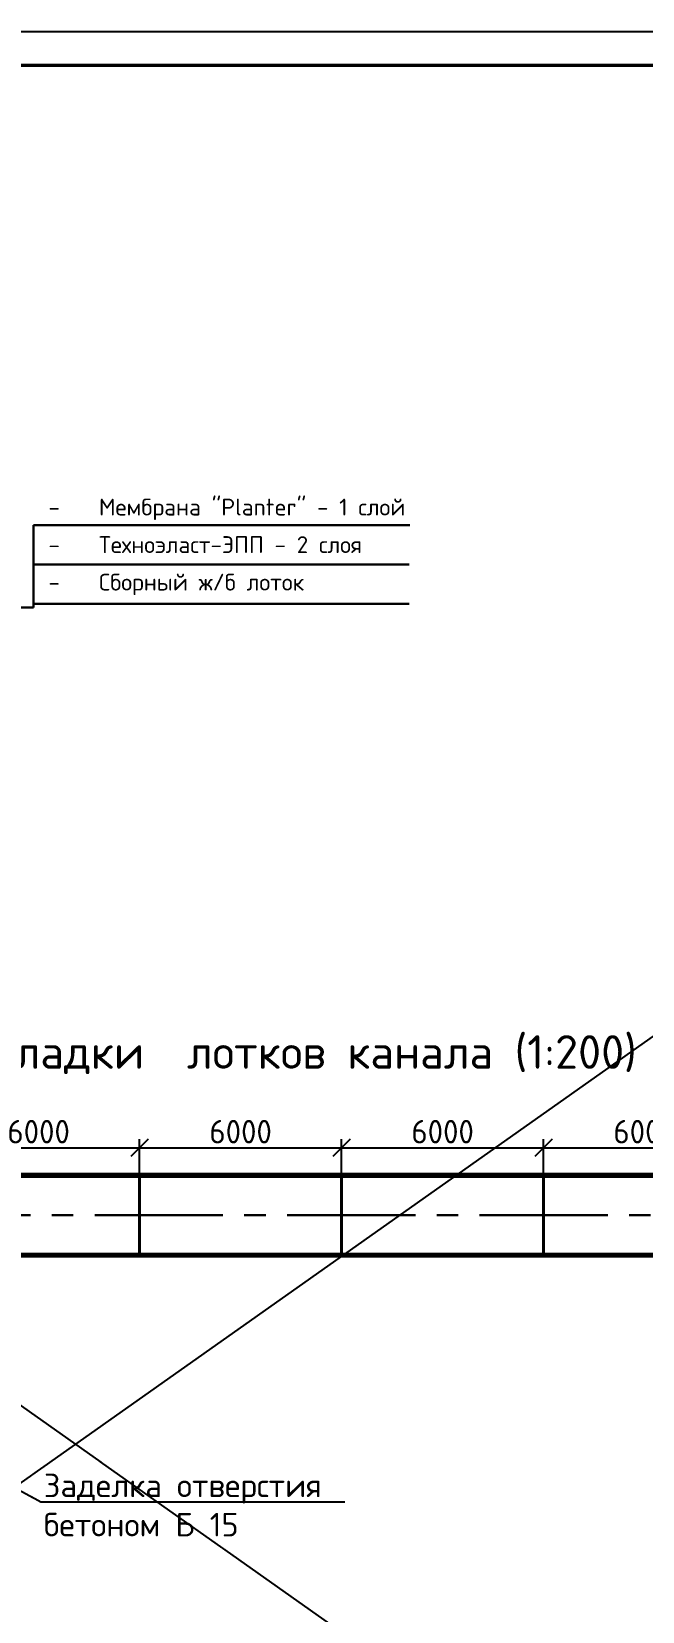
# Model space of a CAD drawing. Header units: millimetres. Extents: x 1601 to 14530, y 1157 to 12625.
# Drawn here: x 11704.2 to 11794.9, y 3016.1 to 3251 of the extents above; entities that cross this region are included whole.
import ezdxf
from ezdxf import colors
from ezdxf.entities.mleader import LeaderData, LeaderLine
from ezdxf.math import Vec2, Vec3

# ---------------------------------------------------------------- set-up
doc = ezdxf.new("R2010")
doc.units = ezdxf.units.MM
doc.linetypes.add('ACAD_ISO04W100', pattern=[30, 24, -3, 0, -3])
doc.linetypes.add('осевая2', pattern=[28.575, 19.05, -3.175, 3.175, -3.175])
for name, color, linetype, lineweight in [('Осевая', 2, 'осевая2', 30), ('Размер 3.5', 250, 'Continuous', 35), ('таблица', 250, 'Continuous', 35), ('Тонкие', 5, 'Continuous', 30), ('шриховка', 251, 'ACAD_ISO04W100', 15)]:
    doc.layers.add(name, color=color, linetype=linetype, lineweight=lineweight)
doc.styles.add('-ISOCPEUR-', font='isocpeur.TTF')
doc.styles.add('GOST', font='GOST Common.ttf')
doc.dimstyles.new('М 1 к 200', dxfattribs={"dimtxt": 3.5, "dimasz": 2.5, "dimexe": 1.25, "dimexo": 0, "dimtad": 1, "dimlfac": 0.2, "dimrnd": 0.1, "dimzin": 1, "dimtxsty": 'GOST', "dimblk": 'OBLIQUE', "dimcen": 2.5, "dimclrd": 256, "dimclre": 256, "dimclrt": 256, "dimadec": 0, "dimazin": 2, "dimtfac": 1, "dimtmove": 0, "dimatfit": 3, "dimldrblk": 'NONE', "dimfxl": 1.25, "dimlwd": -1, "dimlwe": -1, "dimarcsym": 0})
pattern_1 = [(45, (-5955.2925, -1907.5019), (0.152215341, 0.558122918), [0.71755, -0.14351, 0, -0.14351])]

# ---------------------------------------------------------------- blocks, each defined once
blk = doc.blocks.new('Лоток')
at = {"layer": 'шриховка'}
h = blk.add_hatch(dxfattribs=at)
h.set_pattern_fill('ANSI36', color=256, scale=0.0904)
h.set_pattern_definition(pattern_1)
h.paths.add_polyline_path([(30, 5.75), (30, 6.15), (0, 6.15), (0, 5.75)])
h = blk.add_hatch(dxfattribs=at)
h.set_pattern_fill('ANSI36', color=256, scale=0.0904)
h.set_pattern_definition(pattern_1)
h.paths.add_polyline_path([(30, -6.15), (30, -5.75), (0, -5.75), (0, -6.15)])
blk.add_lwpolyline([(0, -5.75), (30, -5.75), (30, -6.15), (0, -6.15)], close=True)
at = {"layer": 'таблица'}
for p, q in [((30, 5.75), (0, 5.75)), ((30, -5.75), (0, -5.75))]:
    blk.add_line(p, q, dxfattribs=at)
blk.add_lwpolyline([(30, 6.15), (0, 6.15), (0, -6.15), (30, -6.15)], close=True, dxfattribs=at)
blk = doc.blocks.new('_Oblique')
at = {"color": 0, "linetype": 'ByBlock', "lineweight": -2}
blk.add_line((-0.5, -0.5), (0.5, 0.5), dxfattribs=at)
blk = doc.blocks.new('*D263')
at = {"transparency": 16777216}
for p, q in [((11690.21, 3081.2), (11690.21, 3086.32)), ((11720.21, 3081.2), (11720.21, 3086.32)), ((11690.21, 3085.07), (11720.21, 3085.07))]:
    blk.add_line(p, q, dxfattribs=at)
at = {"layer": 'Defpoints', "color": 0, "transparency": 16777216}
for p in [(11720.21, 3085.07), (11690.21, 3081.2), (11720.21, 3081.2)]:
    blk.add_point(p, dxfattribs=at)
at = {"transparency": 16777216, "xscale": 2.5, "yscale": 2.5, "zscale": 2.5, "rotation": 180}
blk.add_blockref('_Oblique', (11690.21, 3085.07), dxfattribs=at)
at = {"transparency": 16777216, "xscale": 2.5, "yscale": 2.5, "zscale": 2.5}
blk.add_blockref('_Oblique', (11720.21, 3085.07), dxfattribs=at)
at = {"transparency": 16777216, "insert": (11705.21, 3087.45), "char_height": 3.5, "attachment_point": 5, "style": 'GOST'}
blk.add_mtext('6000', dxfattribs=at)
blk = doc.blocks.new('_None')
blk = doc.blocks.new('*D264')
at = {"transparency": 16777216}
for p, q in [((11720.21, 3081.2), (11720.21, 3086.32)), ((11750.21, 3081.2), (11750.21, 3086.32)), ((11720.21, 3085.07), (11750.21, 3085.07))]:
    blk.add_line(p, q, dxfattribs=at)
at = {"layer": 'Defpoints', "color": 0, "transparency": 16777216}
for p in [(11750.21, 3085.07), (11720.21, 3081.2), (11750.21, 3081.2)]:
    blk.add_point(p, dxfattribs=at)
at = {"transparency": 16777216, "xscale": 2.5, "yscale": 2.5, "zscale": 2.5, "rotation": 180}
blk.add_blockref('_Oblique', (11720.21, 3085.07), dxfattribs=at)
at = {"transparency": 16777216, "xscale": 2.5, "yscale": 2.5, "zscale": 2.5}
blk.add_blockref('_Oblique', (11750.21, 3085.07), dxfattribs=at)
at = {"transparency": 16777216, "insert": (11735.21, 3087.45), "char_height": 3.5, "attachment_point": 5, "style": 'GOST'}
blk.add_mtext('6000', dxfattribs=at)
blk = doc.blocks.new('*D265')
at = {"transparency": 16777216}
for p, q in [((11750.21, 3081.2), (11750.21, 3086.32)), ((11780.21, 3081.2), (11780.21, 3086.32)), ((11750.21, 3085.07), (11780.21, 3085.07))]:
    blk.add_line(p, q, dxfattribs=at)
at = {"layer": 'Defpoints', "color": 0, "transparency": 16777216}
for p in [(11780.21, 3085.07), (11750.21, 3081.2), (11780.21, 3081.2)]:
    blk.add_point(p, dxfattribs=at)
at = {"transparency": 16777216, "xscale": 2.5, "yscale": 2.5, "zscale": 2.5, "rotation": 180}
blk.add_blockref('_Oblique', (11750.21, 3085.07), dxfattribs=at)
at = {"transparency": 16777216, "xscale": 2.5, "yscale": 2.5, "zscale": 2.5}
blk.add_blockref('_Oblique', (11780.21, 3085.07), dxfattribs=at)
at = {"transparency": 16777216, "insert": (11765.21, 3087.45), "char_height": 3.5, "attachment_point": 5, "style": 'GOST'}
blk.add_mtext('6000', dxfattribs=at)
blk = doc.blocks.new('*D266')
at = {"transparency": 16777216}
for p, q in [((11780.21, 3081.2), (11780.21, 3086.32)), ((11810.21, 3081.2), (11810.21, 3086.32)), ((11780.21, 3085.07), (11810.21, 3085.07))]:
    blk.add_line(p, q, dxfattribs=at)
at = {"layer": 'Defpoints', "color": 0, "transparency": 16777216}
for p in [(11810.21, 3085.07), (11780.21, 3081.2), (11810.21, 3081.2)]:
    blk.add_point(p, dxfattribs=at)
at = {"transparency": 16777216, "xscale": 2.5, "yscale": 2.5, "zscale": 2.5, "rotation": 180}
blk.add_blockref('_Oblique', (11780.21, 3085.07), dxfattribs=at)
at = {"transparency": 16777216, "xscale": 2.5, "yscale": 2.5, "zscale": 2.5}
blk.add_blockref('_Oblique', (11810.21, 3085.07), dxfattribs=at)
at = {"transparency": 16777216, "insert": (11795.21, 3087.45), "char_height": 3.5, "attachment_point": 5, "style": 'GOST'}
blk.add_mtext('6000', dxfattribs=at)

msp = doc.modelspace()

# ---------------------------------------------------------------- hatches: boundary and pattern name
at = {"layer": 'шриховка'}
h = msp.add_hatch(dxfattribs=at)
h.set_pattern_fill('ANSI36', color=256, scale=0.0904)
h.set_pattern_definition([(45, (-5904.34743, -1568.37626), (0.1522153413, 0.558122918), [0.71755, -0.14351, 0, -0.14351])])
h.paths.add_polyline_path([(11690.2083, 3068.8972), (11690.2083, 3069.2972), (11720.2083, 3069.2972), (11720.2083, 3068.8972)])

# ---------------------------------------------------------------- linework, layer by layer
msp.add_lwpolyline([(11720.2083, 3069.2972), (11690.2083, 3069.2972), (11690.2083, 3068.8972), (11720.2083, 3068.8972)], close=True)
at = {"layer": 'Осевая'}
msp.add_lwpolyline([(11474.1083, 3075.0472), (11664.9583, 3075.0472), (11664.9583, 3060.0472), (11684.9583, 3060.0472), (11684.9583, 3075.0472), (11895.9583, 3075.0472), (11895.9583, 3065.0472), (11932.1083, 3065.0472)], dxfattribs=at)
at = {"layer": 'таблица'}
for p, q in [((11690.2083, 3080.7972), (11720.2083, 3080.7972)), ((11690.2083, 3069.2972), (11720.2083, 3069.2972))]:
    msp.add_line(p, q, dxfattribs=at)
msp.add_lwpolyline([(11690.2083, 3081.1972), (11720.2083, 3081.1972), (11720.2083, 3068.8972), (11690.2083, 3068.8972)], close=True, dxfattribs=at)
at = {"layer": 'Тонкие', "lineweight": 30, "ltscale": 0.5}
for p, q in [((11704.4666, 3177.6239), (11760.3537, 3177.6239)), ((11704.4666, 3177.6209), (11704.4666, 3165.3808)), ((11760.248, 3171.7761), (11704.4666, 3171.7761)), ((11689.5214, 3165.3808), (11704.4666, 3165.3808)), ((11760.2488, 3165.9313), (11704.4674, 3165.9313))]:
    msp.add_line(p, q, dxfattribs=at)

# ---------------------------------------------------------------- block references
at = {"xscale": -1}
for p in [(11750.2083, 3075.0472), (11780.2083, 3075.0472), (11810.2083, 3075.0472)]:
    msp.add_blockref('Лоток', p, dxfattribs=at)

# ---------------------------------------------------------------- texts
at = {"insert": (11704.1651, 3181.5537), "char_height": 2.5, "width": 56.394719, "attachment_point": 1, "line_spacing_factor": 1.338662, "style": '-ISOCPEUR-'}
msp.add_mtext('\\pi-7.5,l10,t10;-^IМембрана "Planter" - 1 слой\\P-^IТехноэласт-ЭПП - 2 слоя\\P-^IСборный ж/б лоток ', dxfattribs=at)
at = {"layer": 'Размер 3.5', "color": 18, "true_color": 0x000000, "style": '-ISOCPEUR-'}
msp.add_text('План раскладки  лотков канала (1:200)', height=5, dxfattribs=at).set_placement((11669.9015, 3096.7985))

# ---------------------------------------------------------------- dimensions: what is measured, and where the dimension line sits
for base, p1, p2, picture, middle in [((11720.2083, 3085.0728), (11690.2083, 3081.1972), (11720.2083, 3081.1972), '*D263', (11705.2083, 3087.4478)), ((11750.2083, 3085.0728), (11720.2083, 3081.1972), (11750.2083, 3081.1972), '*D264', (11735.2083, 3087.4478)), ((11780.2083, 3085.0728), (11750.2083, 3081.1972), (11780.2083, 3081.1972), '*D265', (11765.2083, 3087.4478)), ((11810.2083, 3085.0728), (11780.2083, 3081.1972), (11810.2083, 3081.1972), '*D266', (11795.2083, 3087.4478))]:
    dim = msp.add_linear_dim(base=base, p1=p1, p2=p2, text='6000', dimstyle='М 1 к 200')
    dim.commit()
    dim.dimension.update_dxf_attribs({"geometry": picture, "text_midpoint": middle})

# ---------------------------------------------------------------- leaders
at = {"layer": 'Размер 3.5'}
ml = msp.add_multileader_mtext('Standard', dxfattribs=at)
ml.set_content('Заделка отверстия\\Pбетоном Б 15', color=256, style='-ISOCPEUR-')
ml.set_leader_properties()
ml.build(insert=Vec2(0, 0))
ml.multileader.update_dxf_attribs({"text_left_attachment_type": 6, "text_right_attachment_type": 6, "dogleg_length": 0.36, "arrow_head_size": 0.18})
ctx = ml.context
ctx.base_point, ctx.char_height, ctx.arrow_head_size, ctx.landing_gap_size, ctx.plane_origin = Vec3(11705.8958, 3032.4153), 3.5, 0.18, 0.09, Vec3(11673.5478, 3033.8705)
ctx.left_attachment, ctx.right_attachment = 6, 6
notes = []
notes.append((ctx, [(1, (1, 1, 0), (11705.5358, 3032.4153), (1, 0), 0.36, [(1, [(11683.4595, 3052.2756), (11668.8484, 3052.2756)], 0, [])])]))
ctx.mtext.insert, ctx.mtext.width, ctx.mtext.flow_direction = Vec3(11705.9858, 3036.6153), 44.240397, 5
ctx.mtext.has_bg_fill, ctx.mtext.bg_color, ctx.mtext.bg_scale_factor, ctx.mtext.bg_transparency, ctx.mtext.use_window_bg_color = 1, -1027028792, 1.5, 0, 1
for ctx, leaders in notes:
    for number, flags, end, landing, length, lines in leaders:
        leader = LeaderData()
        leader.index, (leader.has_last_leader_line, leader.has_dogleg_vector, leader.attachment_direction) = number, flags
        leader.last_leader_point, leader.dogleg_vector, leader.dogleg_length = Vec3(end), Vec3(landing), length
        for number, points, colour, breaks in lines:
            line = LeaderLine()
            line.index, line.vertices, line.color, line.breaks = number, Vec3.list(points), colors.encode_raw_color(colour), breaks
            leader.lines.append(line)
        ctx.leaders.append(leader)

# ---------------------------------------------------------------- next in the draw order: linework, layer by layer
for p, q in [((12007.6464, 3250.9949), (11413.6464, 2830.9949)), ((11413.6464, 3250.9949), (12007.6464, 2830.9949))]:
    msp.add_line(p, q)
msp.add_lwpolyline([(11413.6464, 3250.9949), (12007.6464, 3250.9949), (12007.6464, 2830.9949), (11413.6464, 2830.9949)], close=True)
at = {"const_width": 0.5}
msp.add_lwpolyline([(11433.6464, 3245.9949), (12002.6464, 3245.9949), (12002.6464, 2835.9949), (11433.6464, 2835.9949)], close=True, dxfattribs=at)

doc.saveas('drawing.dxf')
